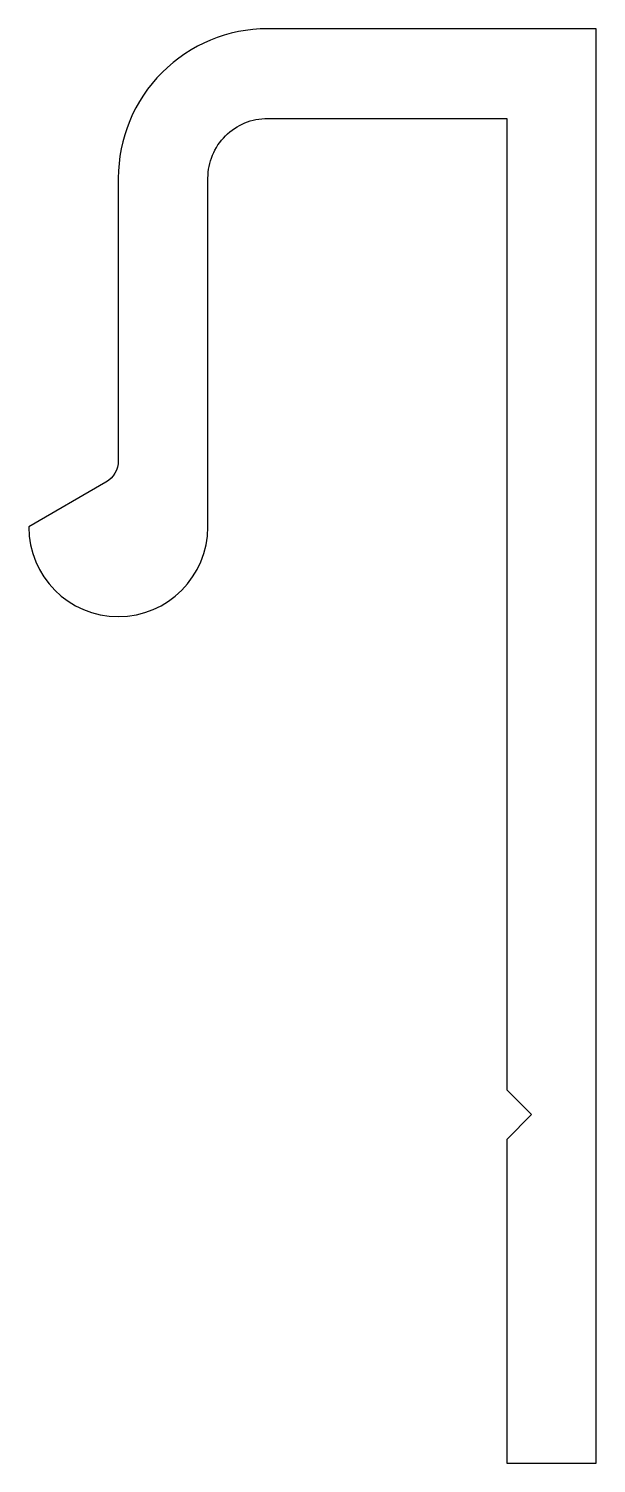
# Model space of a CAD drawing. Extents: x 158.8 to 170.2, y 206.6 to 235.4.
import ezdxf

# ---------------------------------------------------------------- set-up
doc = ezdxf.new("R2010")
doc.units = 0
doc.header["$LTSCALE"] = 15
doc.layers.get('0').update_dxf_attribs({"linetype": 'CONTINUOUS'})

msp = doc.modelspace()

# ---------------------------------------------------------------- linework, layer by layer
msp.add_lwpolyline([(168.39, 213.136), (168.39, 206.636), (170.19, 206.636), (170.19, 235.436), (163.59, 235.436, 0.414214), (160.59, 232.436), (160.59, 226.764, -0.267949), (160.34, 226.331), (158.79, 225.436, 1), (162.39, 225.436), (162.39, 232.436, -0.414214), (163.59, 233.636), (168.39, 233.636), (168.39, 214.136), (168.89, 213.636)], format="xyb", close=True)

doc.saveas('drawing.dxf')
